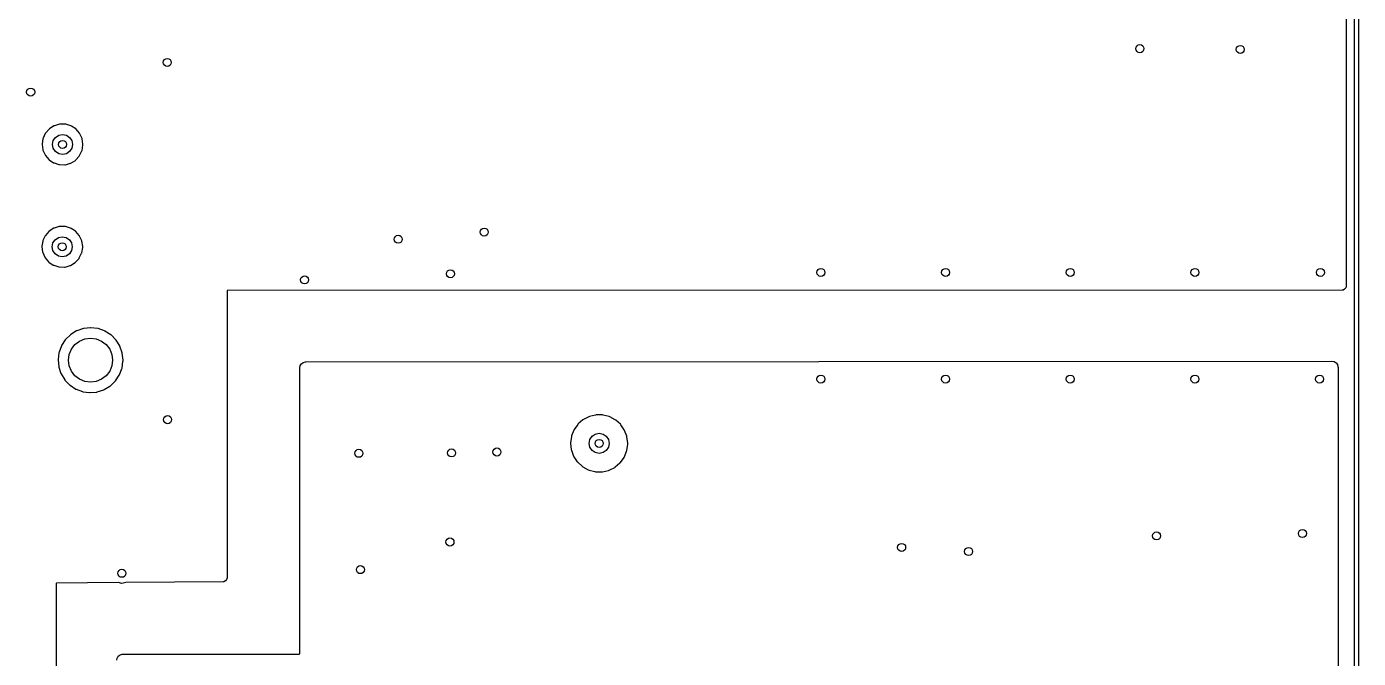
# Model space of a CAD drawing. Extents: x 0 to 4.25, y -4.33 to 0.
# Drawn here: x 2.949 to 4.254, y -2.772 to -2.153 of the extents above; entities that cross this region are included whole.
import ezdxf

# ---------------------------------------------------------------- set-up
doc = ezdxf.new("R2010")
doc.units = 0
doc.header["$MEASUREMENT"] = 0
doc.layers.add('BLACK', color=7, linetype='CONTINUOUS')

msp = doc.modelspace()

# ---------------------------------------------------------------- linework, layer by layer
at = {"layer": 'BLACK', "linetype": 'CONTINUOUS'}
for p, q in [((4.25394, 0), (4.25394, -4.33071)), ((4.25, -4.32874), (4.25, -0.001969)), ((4.24201, -0.013961), (4.24201, -2.4072)), ((2.96714, -2.2578), (2.96497, -2.26244)), ((2.96745, -2.25734), (2.96714, -2.2578)), ((2.97084, -2.2535), (2.96745, -2.25734)), ((2.97126, -2.25314), (2.97084, -2.2535)), ((2.97559, -2.25041), (2.97126, -2.25314)), ((2.97609, -2.25019), (2.97559, -2.25041)), ((2.98101, -2.24878), (2.97609, -2.25019)), ((2.98156, -2.2487), (2.98101, -2.24878)), ((2.98668, -2.24874), (2.98156, -2.2487)), ((2.98723, -2.24882), (2.98668, -2.24874)), ((2.99213, -2.25028), (2.98723, -2.24882)), ((2.99263, -2.25052), (2.99213, -2.25028)), ((2.99693, -2.2533), (2.99263, -2.25052)), ((2.99735, -2.25366), (2.99693, -2.2533)), ((3.00069, -2.25754), (2.99735, -2.25366)), ((3.00099, -2.25801), (3.00069, -2.25754)), ((2.96402, -2.26802), (2.96401, -2.26858)), ((2.96401, -2.26858), (2.96467, -2.27365)), ((2.96481, -2.26296), (2.96402, -2.26802)), ((2.96497, -2.26244), (2.96481, -2.26296)), ((2.97416, -2.26854), (2.97491, -2.26478)), ((2.97491, -2.27231), (2.97416, -2.26854)), ((2.97491, -2.26478), (2.97704, -2.26158)), ((2.97704, -2.26158), (2.98023, -2.25945)), ((2.98023, -2.25945), (2.984, -2.2587)), ((2.984, -2.2587), (2.98777, -2.25945)), ((2.98777, -2.25945), (2.99096, -2.26158)), ((2.99096, -2.26158), (2.99309, -2.26478)), ((2.99309, -2.26478), (2.99384, -2.26854)), ((2.99384, -2.26854), (2.99309, -2.27231)), ((3.00311, -2.26267), (3.00099, -2.25801)), ((3.00326, -2.2632), (3.00311, -2.26267)), ((3.00313, -2.27436), (3.004, -2.26918)), ((3.00401, -2.2684), (3.00326, -2.2632)), ((3.004, -2.26918), (3.00402, -2.26888)), ((3.00403, -2.2687), (3.00401, -2.2684)), ((3.00402, -2.26888), (3.00403, -2.2687)), ((2.96467, -2.27365), (2.96482, -2.27418)), ((2.96482, -2.27418), (2.96689, -2.27887)), ((2.96689, -2.27887), (2.96718, -2.27934)), ((2.96718, -2.27934), (2.97047, -2.28326)), ((2.97047, -2.28326), (2.97088, -2.28363)), ((2.97088, -2.28363), (2.97515, -2.28646)), ((2.97704, -2.2755), (2.97491, -2.27231)), ((2.98023, -2.27764), (2.97704, -2.2755)), ((2.984, -2.27839), (2.98023, -2.27764)), ((2.98777, -2.27764), (2.984, -2.27839)), ((2.99096, -2.2755), (2.98777, -2.27764)), ((2.99309, -2.27231), (2.99096, -2.2755)), ((2.99655, -2.2841), (2.99698, -2.28374)), ((2.99698, -2.28374), (3.00042, -2.27995)), ((3.00042, -2.27995), (3.00072, -2.27949)), ((3.00072, -2.27949), (3.00296, -2.27488)), ((3.00296, -2.27488), (3.00313, -2.27436)), ((2.97515, -2.28646), (2.97565, -2.2867)), ((2.97565, -2.2867), (2.98053, -2.28823)), ((2.98053, -2.28823), (2.98108, -2.28832)), ((2.98108, -2.28832), (2.9862, -2.28841)), ((2.9862, -2.28841), (2.98675, -2.28834)), ((2.98675, -2.28834), (2.99168, -2.287)), ((2.99168, -2.287), (2.99219, -2.28678)), ((2.99219, -2.28678), (2.99655, -2.2841)), ((2.98075, -2.34899), (2.97583, -2.3504)), ((2.9813, -2.34892), (2.98075, -2.34899)), ((2.98642, -2.34895), (2.9813, -2.34892)), ((2.98697, -2.34903), (2.98642, -2.34895)), ((2.99187, -2.3505), (2.98697, -2.34903)), ((2.96688, -2.35801), (2.96471, -2.36265)), ((2.96719, -2.35755), (2.96688, -2.35801)), ((2.97058, -2.35371), (2.96719, -2.35755)), ((2.971, -2.35336), (2.97058, -2.35371)), ((2.97533, -2.35062), (2.971, -2.35336)), ((2.97465, -2.36499), (2.97678, -2.3618)), ((2.97583, -2.3504), (2.97533, -2.35062)), ((2.97678, -2.3618), (2.97997, -2.35966)), ((2.97997, -2.35966), (2.98374, -2.35891)), ((2.98374, -2.35891), (2.98751, -2.35966)), ((2.98751, -2.35966), (2.9907, -2.3618)), ((2.9907, -2.3618), (2.99283, -2.36499)), ((2.99238, -2.35073), (2.99187, -2.3505)), ((2.99667, -2.35351), (2.99238, -2.35073)), ((2.99709, -2.35388), (2.99667, -2.35351)), ((3.00043, -2.35775), (2.99709, -2.35388)), ((3.00073, -2.35822), (3.00043, -2.35775)), ((3.00285, -2.36288), (3.00073, -2.35822)), ((2.96376, -2.36824), (2.96375, -2.36879)), ((2.96375, -2.36879), (2.96442, -2.37386)), ((2.96455, -2.36318), (2.96376, -2.36824)), ((2.96442, -2.37386), (2.96456, -2.3744)), ((2.96471, -2.36265), (2.96455, -2.36318)), ((2.96456, -2.3744), (2.96663, -2.37908)), ((2.9739, -2.36876), (2.97465, -2.36499)), ((2.97465, -2.37252), (2.9739, -2.36876)), ((2.97678, -2.37572), (2.97465, -2.37252)), ((2.99283, -2.37252), (2.9907, -2.37572)), ((2.99283, -2.36499), (2.99358, -2.36876)), ((2.99358, -2.36876), (2.99283, -2.37252)), ((3.00046, -2.3797), (3.0027, -2.3751)), ((3.0027, -2.3751), (3.00287, -2.37457)), ((3.003, -2.36341), (3.00285, -2.36288)), ((3.00287, -2.37457), (3.00374, -2.36939)), ((3.00375, -2.36861), (3.003, -2.36341)), ((3.00374, -2.36939), (3.00376, -2.36909)), ((3.00377, -2.36891), (3.00375, -2.36861)), ((3.00376, -2.36909), (3.00377, -2.36891)), ((2.96663, -2.37908), (2.96692, -2.37955)), ((2.96692, -2.37955), (2.97021, -2.38347)), ((2.97021, -2.38347), (2.97062, -2.38384)), ((2.97062, -2.38384), (2.97489, -2.38668)), ((2.97489, -2.38668), (2.97539, -2.38692)), ((2.97539, -2.38692), (2.98027, -2.38844)), ((2.97997, -2.37785), (2.97678, -2.37572)), ((2.98374, -2.3786), (2.97997, -2.37785)), ((2.98751, -2.37785), (2.98374, -2.3786)), ((2.98649, -2.38856), (2.99142, -2.38721)), ((2.9907, -2.37572), (2.98751, -2.37785)), ((2.99142, -2.38721), (2.99193, -2.38699)), ((2.99193, -2.38699), (2.99629, -2.38431)), ((2.99629, -2.38431), (2.99672, -2.38396)), ((2.99672, -2.38396), (3.00016, -2.38016)), ((3.00016, -2.38016), (3.00046, -2.3797)), ((2.98027, -2.38844), (2.98082, -2.38853)), ((2.98082, -2.38853), (2.98594, -2.38862)), ((2.98594, -2.38862), (2.98649, -2.38856)), ((3.14533, -2.41161), (3.14523, -2.41175)), ((3.14523, -2.41175), (3.14524, -2.69288)), ((3.14582, -2.41145), (3.14533, -2.41161)), ((4.23801, -2.4112), (3.14582, -2.41145)), ((4.2389, -2.4111), (4.23801, -2.4112)), ((4.2405, -2.41033), (4.2389, -2.4111)), ((4.24161, -2.40894), (4.2405, -2.41033)), ((4.24201, -2.4072), (4.24161, -2.40894)), ((2.99772, -2.45111), (2.99204, -2.4546)), ((2.99811, -2.45093), (2.99772, -2.45111)), ((3.00441, -2.44878), (2.99811, -2.45093)), ((3.00484, -2.44869), (3.00441, -2.44878)), ((3.01146, -2.44799), (3.00484, -2.44869)), ((3.0119, -2.448), (3.01146, -2.44799)), ((3.01851, -2.44878), (3.0119, -2.448)), ((3.01893, -2.44888), (3.01851, -2.44878)), ((3.02521, -2.45112), (3.01893, -2.44888)), ((3.0256, -2.45131), (3.02521, -2.45112)), ((3.03122, -2.45488), (3.0256, -2.45131)), ((2.98287, -2.46585), (2.98059, -2.47211)), ((2.98306, -2.46546), (2.98287, -2.46585)), ((2.98667, -2.45987), (2.98306, -2.46546)), ((2.98694, -2.45953), (2.98667, -2.45987)), ((2.9917, -2.45487), (2.98694, -2.45953)), ((2.99204, -2.4546), (2.9917, -2.45487)), ((2.9927, -2.46898), (2.99615, -2.46449)), ((2.99615, -2.46449), (3.00063, -2.46105)), ((3.00063, -2.46105), (3.00585, -2.45889)), ((3.00585, -2.45889), (3.01146, -2.45815)), ((3.01146, -2.45815), (3.01706, -2.45889)), ((3.01706, -2.45889), (3.02228, -2.46105)), ((3.02228, -2.46105), (3.02677, -2.46449)), ((3.02677, -2.46449), (3.03021, -2.46898)), ((3.03156, -2.45515), (3.03122, -2.45488)), ((3.03625, -2.45987), (3.03156, -2.45515)), ((3.03652, -2.46022), (3.03625, -2.45987)), ((3.04005, -2.46586), (3.03652, -2.46022)), ((3.04024, -2.46625), (3.04005, -2.46586)), ((3.04243, -2.47254), (3.04024, -2.46625)), ((2.98049, -2.47254), (2.97965, -2.47914)), ((2.97965, -2.47914), (2.97965, -2.47958)), ((2.97965, -2.47958), (2.9803, -2.4862)), ((2.98059, -2.47211), (2.98049, -2.47254)), ((2.9898, -2.4798), (2.99054, -2.4742)), ((2.99054, -2.4742), (2.9927, -2.46898)), ((3.03021, -2.46898), (3.03237, -2.4742)), ((3.03237, -2.4742), (3.03311, -2.4798)), ((3.04252, -2.47297), (3.04243, -2.47254)), ((3.04328, -2.47968), (3.04252, -2.47297)), ((3.04329, -2.47993), (3.04328, -2.47968)), ((2.9803, -2.4862), (2.98039, -2.48663)), ((2.98039, -2.48663), (2.98249, -2.49295)), ((2.99054, -2.48541), (2.9898, -2.4798)), ((2.9927, -2.49063), (2.99054, -2.48541)), ((2.99615, -2.49511), (2.9927, -2.49063)), ((3.03021, -2.49063), (3.02677, -2.49511)), ((3.03237, -2.48541), (3.03021, -2.49063)), ((3.03311, -2.4798), (3.03237, -2.48541)), ((3.03985, -2.49415), (3.04221, -2.48793)), ((3.04221, -2.48793), (3.04232, -2.4875)), ((3.04232, -2.4875), (3.04326, -2.48081)), ((3.04326, -2.48081), (3.04328, -2.48057)), ((3.04328, -2.48057), (3.04329, -2.47993)), ((3.2166, -2.48736), (3.21701, -2.48519)), ((3.2166, -2.56136), (3.2166, -2.48736)), ((3.21701, -2.48519), (3.21817, -2.48331)), ((3.21817, -2.48331), (3.21993, -2.48198)), ((3.21993, -2.48198), (3.22205, -2.48138)), ((3.22205, -2.48138), (3.2226, -2.48135)), ((3.2226, -2.48135), (4.228, -2.48076)), ((4.228, -2.48076), (4.23017, -2.48116)), ((4.23017, -2.48116), (4.23205, -2.48232)), ((4.23205, -2.48232), (4.23338, -2.48408)), ((4.23338, -2.48408), (4.23398, -2.4862)), ((4.23398, -2.4862), (4.23401, -2.48676)), ((4.23401, -2.48676), (4.23401, -3.18345)), ((2.98249, -2.49295), (2.98267, -2.49334)), ((2.98267, -2.49334), (2.98612, -2.49904)), ((2.98612, -2.49904), (2.98639, -2.49938)), ((2.98639, -2.49938), (2.99101, -2.50417)), ((2.99101, -2.50417), (2.99135, -2.50445)), ((2.99135, -2.50445), (2.99692, -2.5081)), ((3.00063, -2.49856), (2.99615, -2.49511)), ((3.00585, -2.50072), (3.00063, -2.49856)), ((3.01146, -2.50146), (3.00585, -2.50072)), ((3.01706, -2.50072), (3.01146, -2.50146)), ((3.02228, -2.49856), (3.01706, -2.50072)), ((3.02677, -2.49511), (3.02228, -2.49856)), ((3.0248, -2.50868), (3.03052, -2.50527)), ((3.03052, -2.50527), (3.03086, -2.50501)), ((3.03086, -2.50501), (3.03568, -2.50042)), ((3.03568, -2.50042), (3.03596, -2.50008)), ((3.03596, -2.50008), (3.03965, -2.49454)), ((3.03965, -2.49454), (3.03985, -2.49415)), ((2.99692, -2.5081), (2.99731, -2.50829)), ((2.99731, -2.50829), (3.00355, -2.51062)), ((3.00355, -2.51062), (3.00397, -2.51072)), ((3.00397, -2.51072), (3.01057, -2.5116)), ((3.01057, -2.5116), (3.01101, -2.51161)), ((3.01101, -2.51161), (3.01764, -2.51101)), ((3.01764, -2.51101), (3.01807, -2.51092)), ((3.01807, -2.51092), (3.0244, -2.50886)), ((3.0244, -2.50886), (3.0248, -2.50868)), ((3.48889, -2.54284), (3.48543, -2.54776)), ((3.48936, -2.54231), (3.48889, -2.54284)), ((3.4939, -2.53835), (3.48936, -2.54231)), ((3.49449, -2.53795), (3.4939, -2.53835)), ((3.49983, -2.53519), (3.49449, -2.53795)), ((3.5005, -2.53495), (3.49983, -2.53519)), ((3.50635, -2.53354), (3.5005, -2.53495)), ((3.50706, -2.53346), (3.50635, -2.53354)), ((3.51308, -2.53349), (3.50706, -2.53346)), ((3.51378, -2.53358), (3.51308, -2.53349)), ((3.51962, -2.53505), (3.51378, -2.53358)), ((3.52028, -2.5353), (3.51962, -2.53505)), ((3.5256, -2.53812), (3.52028, -2.5353)), ((3.52618, -2.53852), (3.5256, -2.53812)), ((3.53068, -2.54253), (3.52618, -2.53852)), ((3.53115, -2.54306), (3.53068, -2.54253)), ((3.53456, -2.54802), (3.53115, -2.54306)), ((3.48273, -2.55468), (3.48194, -2.56065)), ((3.4829, -2.554), (3.48273, -2.55468)), ((3.48509, -2.54839), (3.4829, -2.554)), ((3.48543, -2.54776), (3.48509, -2.54839)), ((3.50008, -2.5613), (3.50083, -2.55753)), ((3.50083, -2.55753), (3.50296, -2.55434)), ((3.50296, -2.55434), (3.50615, -2.55221)), ((3.50615, -2.55221), (3.50992, -2.55146)), ((3.50992, -2.55146), (3.51369, -2.55221)), ((3.51369, -2.55221), (3.51688, -2.55434)), ((3.51688, -2.55434), (3.51901, -2.55753)), ((3.51901, -2.55753), (3.51976, -2.5613)), ((3.53489, -2.54865), (3.53456, -2.54802)), ((3.53701, -2.55428), (3.53489, -2.54865)), ((3.53718, -2.55497), (3.53701, -2.55428)), ((3.53793, -2.56111), (3.53718, -2.55497)), ((3.2166, -2.56166), (3.2166, -2.56136)), ((3.21661, -2.76697), (3.2166, -2.56166)), ((3.48194, -2.56065), (3.48193, -2.56136)), ((3.48193, -2.56136), (3.4826, -2.56734)), ((3.4826, -2.56734), (3.48276, -2.56803)), ((3.48276, -2.56803), (3.48483, -2.57369)), ((3.50083, -2.56507), (3.50008, -2.5613)), ((3.50296, -2.56826), (3.50083, -2.56507)), ((3.50615, -2.57039), (3.50296, -2.56826)), ((3.50992, -2.57114), (3.50615, -2.57039)), ((3.51369, -2.57039), (3.50992, -2.57114)), ((3.51688, -2.56826), (3.51369, -2.57039)), ((3.51901, -2.56507), (3.51688, -2.56826)), ((3.51976, -2.5613), (3.51901, -2.56507)), ((3.53461, -2.57447), (3.53686, -2.56888)), ((3.53686, -2.56888), (3.53704, -2.5682)), ((3.53704, -2.5682), (3.53792, -2.56208)), ((3.53792, -2.56208), (3.53794, -2.56169)), ((3.53795, -2.56149), (3.53793, -2.56111)), ((3.53794, -2.56169), (3.53795, -2.56149)), ((3.48483, -2.57369), (3.48515, -2.57432)), ((3.48515, -2.57432), (3.48851, -2.57932)), ((3.48851, -2.57932), (3.48897, -2.57985)), ((3.48897, -2.57985), (3.49342, -2.5839)), ((3.49342, -2.5839), (3.494, -2.58432)), ((3.5257, -2.58441), (3.53028, -2.5805)), ((3.53028, -2.5805), (3.53076, -2.57998)), ((3.53076, -2.57998), (3.53427, -2.57509)), ((3.53427, -2.57509), (3.53461, -2.57447)), ((3.494, -2.58432), (3.49929, -2.58719)), ((3.49929, -2.58719), (3.49995, -2.58745)), ((3.49995, -2.58745), (3.50577, -2.58898)), ((3.50577, -2.58898), (3.50647, -2.58907)), ((3.50647, -2.58907), (3.51249, -2.58917)), ((3.51249, -2.58917), (3.5132, -2.58909)), ((3.5132, -2.58909), (3.51907, -2.58775)), ((3.51907, -2.58775), (3.51973, -2.58751)), ((3.51973, -2.58751), (3.52511, -2.5848)), ((3.52511, -2.5848), (3.5257, -2.58441)), ((2.97791, -2.69838), (2.97702, -3.10918)), ((2.97801, -2.69823), (2.97791, -2.69838)), ((2.9785, -2.69807), (2.97801, -2.69823)), ((3.03839, -2.69763), (2.9785, -2.69807)), ((3.0384, -2.69764), (3.03839, -2.69763)), ((3.04217, -2.69839), (3.0384, -2.69764)), ((3.04593, -2.69764), (3.04217, -2.69839)), ((3.04603, -2.69757), (3.04593, -2.69764)), ((3.14127, -2.69688), (3.04603, -2.69757)), ((3.14213, -2.69678), (3.14127, -2.69688)), ((3.14373, -2.69601), (3.14213, -2.69678)), ((3.14484, -2.69461), (3.14373, -2.69601)), ((3.14524, -2.69288), (3.14484, -2.69461)), ((3.03709, -2.77372), (3.03749, -2.77155)), ((3.03749, -2.77155), (3.03865, -2.76968)), ((3.03865, -2.76968), (3.04041, -2.76835)), ((3.04041, -2.76835), (3.04253, -2.76774)), ((3.04253, -2.76774), (3.04309, -2.76772)), ((3.04309, -2.76772), (3.21586, -2.76772)), ((3.21586, -2.76772), (3.21646, -2.76756)), ((3.21646, -2.76756), (3.21661, -2.76697))]:
    msp.add_line(p, q, dxfattribs=at)
at = {"layer": 'BLACK'}
for centre in [(4.0398, -2.17472), (4.13823, -2.17551), (3.08661, -2.18819), (2.95276, -2.21732), (2.984, -2.26854), (3.31299, -2.36142), (3.39724, -2.35433), (2.98374, -2.36876), (3.22126, -2.40118), (3.36417, -2.39524), (3.7272, -2.3939), (3.8494, -2.3939), (3.97159, -2.3939), (4.09378, -2.3939), (4.21681, -2.3939), (3.72717, -2.49839), (3.84935, -2.49839), (3.97154, -2.49839), (4.09372, -2.49839), (4.2159, -2.49839), (3.08695, -2.53807), (3.50992, -2.5613), (3.27441, -2.57102), (3.36524, -2.57067), (3.40969, -2.56976), (4.05614, -2.65189), (4.19917, -2.64957), (3.3637, -2.65787), (3.80634, -2.66323), (3.87193, -2.6672), (3.04217, -2.68854), (3.27594, -2.68496)]:
    msp.add_circle(centre, 0.003937, dxfattribs=at)

doc.saveas('drawing.dxf')
